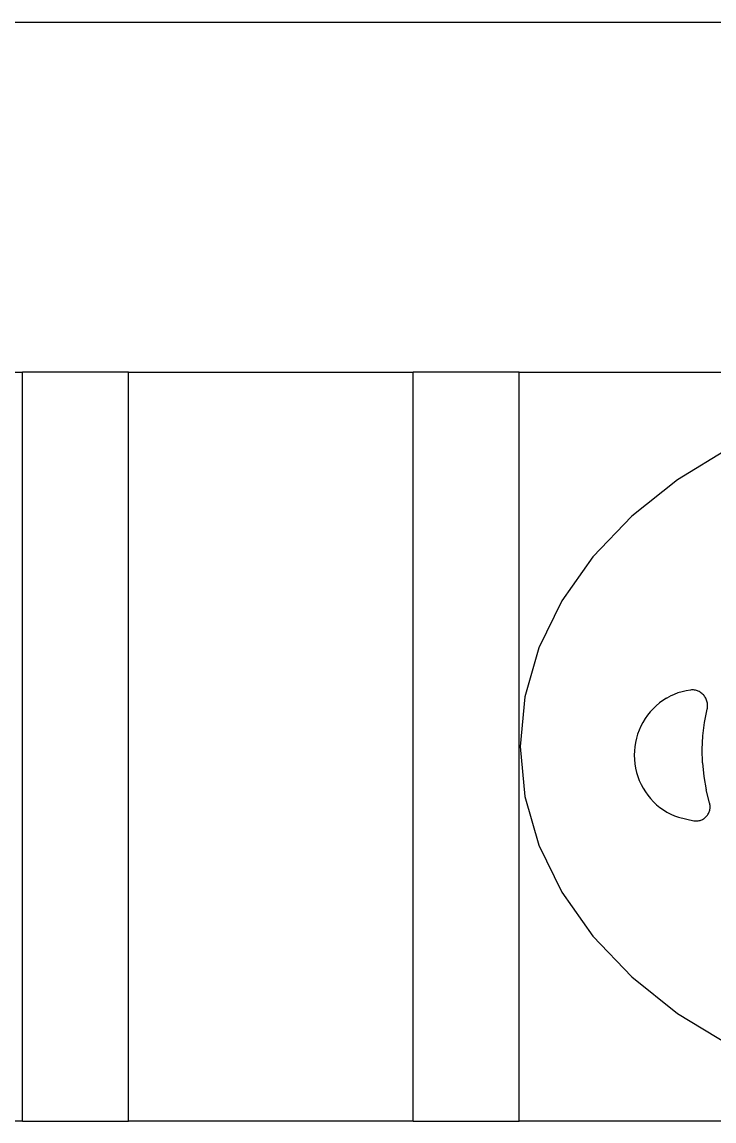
# Model space of a CAD drawing. Extents: x 396092 to 455492, y 17293 to 132793.
# Drawn here: x 432736.6 to 432865.9, y 60901 to 61106.4 of the extents above; entities that cross this region are included whole.
import ezdxf

# ---------------------------------------------------------------- set-up
doc = ezdxf.new("R2010")
doc.units = 0
doc.header["$LTSCALE"] = 1000
doc.header["$MEASUREMENT"] = 0
doc.layers.add('MU', color=34, linetype='Continuous')

msp = doc.modelspace()

# ---------------------------------------------------------------- linework, layer by layer
at = {"layer": 'MU', "color": 37}
for p, q in [((430891.55, 61106.41), (434331.55, 61106.41)), ((432683.51, 61040.95), (432736.73, 61040.95)), ((432756.51, 61040.95), (432736.73, 61040.95)), ((432736.73, 60900.95), (432736.73, 61040.95)), ((432756.51, 60900.95), (432756.51, 61040.95)), ((432756.51, 61040.95), (432809.73, 61040.95)), ((432829.51, 61040.95), (432809.73, 61040.95)), ((432809.73, 60900.95), (432809.73, 61040.95)), ((432829.51, 60900.95), (432829.51, 61040.95)), ((432829.51, 61040.95), (432928.63, 61040.95)), ((432868.88, 61026.78), (432859.15, 61020.83)), ((432859.15, 61020.83), (432850.58, 61014.01)), ((432850.58, 61014.01), (432843.31, 61006.42)), ((432843.31, 61006.42), (432837.48, 60998.18)), ((432837.48, 60998.18), (432833.21, 60989.41)), ((432833.21, 60989.41), (432830.61, 60980.28)), ((432830.61, 60980.28), (432829.73, 60970.95)), ((432856.38, 60979.56), (432855.74, 60979.1)), ((432857.06, 60979.99), (432856.38, 60979.56)), ((432857.06, 60979.99), (432857.75, 60980.37)), ((432858.47, 60980.7), (432857.75, 60980.37)), ((432859.21, 60980.98), (432858.47, 60980.7)), ((432859.97, 60981.21), (432859.21, 60980.98)), ((432860.74, 60981.39), (432859.97, 60981.21)), ((432861.52, 60981.52), (432860.74, 60981.39)), ((432861.71, 60981.53), (432861.52, 60981.52)), ((432861.9, 60981.54), (432861.71, 60981.53)), ((432862.09, 60981.53), (432861.9, 60981.54)), ((432862.28, 60981.51), (432862.09, 60981.53)), ((432862.47, 60981.48), (432862.28, 60981.51)), ((432862.65, 60981.43), (432862.47, 60981.48)), ((432862.84, 60981.37), (432862.65, 60981.43)), ((432863.01, 60981.3), (432862.84, 60981.37)), ((432863.19, 60981.22), (432863.01, 60981.3)), ((432863.35, 60981.12), (432863.19, 60981.22)), ((432863.51, 60981.02), (432863.35, 60981.12)), ((432863.67, 60980.9), (432863.51, 60981.02)), ((432863.81, 60980.77), (432863.67, 60980.9)), ((432863.95, 60980.64), (432863.81, 60980.77)), ((432864.08, 60980.49), (432863.95, 60980.64)), ((432864.19, 60980.34), (432864.08, 60980.49)), ((432864.3, 60980.18), (432864.19, 60980.34)), ((432864.4, 60980.01), (432864.3, 60980.18)), ((432864.48, 60979.83), (432864.4, 60980.01)), ((432864.56, 60979.65), (432864.48, 60979.83)), ((432864.62, 60979.47), (432864.56, 60979.65)), ((432854.55, 60978.03), (432854.01, 60977.45)), ((432855.13, 60978.59), (432854.55, 60978.03)), ((432855.74, 60979.1), (432855.13, 60978.59)), ((432864.18, 60975.45), (432864.67, 60977.93)), ((432864.67, 60979.28), (432864.62, 60979.47)), ((432864.71, 60979.09), (432864.67, 60979.28)), ((432864.67, 60977.93), (432864.71, 60978.12)), ((432864.73, 60978.9), (432864.71, 60979.09)), ((432864.71, 60978.12), (432864.73, 60978.31)), ((432864.75, 60978.7), (432864.73, 60978.9)), ((432864.73, 60978.31), (432864.75, 60978.51)), ((432864.75, 60978.51), (432864.75, 60978.7)), ((432852.64, 60975.48), (432852.27, 60974.77)), ((432853.05, 60976.17), (432852.64, 60975.48)), ((432853.51, 60976.82), (432853.05, 60976.17)), ((432854.01, 60977.45), (432853.51, 60976.82)), ((432863.88, 60972.94), (432864.18, 60975.45)), ((432851.94, 60974.04), (432851.66, 60973.28)), ((432852.27, 60974.77), (432851.94, 60974.04)), ((432851.26, 60971.72), (432851.14, 60970.93)), ((432851.44, 60972.51), (432851.26, 60971.72)), ((432851.66, 60973.28), (432851.44, 60972.51)), ((432863.76, 60970.41), (432863.88, 60972.94)), ((432829.73, 60970.95), (432830.61, 60961.62)), ((432851.06, 60970.13), (432851.04, 60969.32)), ((432851.04, 60969.32), (432851.07, 60968.51)), ((432851.14, 60970.93), (432851.06, 60970.13)), ((432863.82, 60967.89), (432863.76, 60970.41)), ((432851.07, 60968.51), (432851.15, 60967.71)), ((432851.15, 60967.71), (432851.28, 60966.92)), ((432863.82, 60967.89), (432864.07, 60965.37)), ((432851.28, 60966.92), (432851.47, 60966.13)), ((432851.47, 60966.13), (432851.7, 60965.36)), ((432851.7, 60965.36), (432851.98, 60964.61)), ((432864.07, 60965.37), (432864.5, 60962.88)), ((432851.98, 60964.61), (432852.32, 60963.88)), ((432852.32, 60963.88), (432852.69, 60963.17)), ((432852.69, 60963.17), (432853.12, 60962.49)), ((432830.61, 60961.62), (432833.21, 60952.49)), ((432853.12, 60962.49), (432853.58, 60961.84)), ((432853.58, 60961.84), (432854.09, 60961.22)), ((432854.09, 60961.22), (432854.63, 60960.64)), ((432865.11, 60960.43), (432864.5, 60962.88)), ((432854.63, 60960.64), (432855.22, 60960.09)), ((432855.22, 60960.09), (432855.83, 60959.59)), ((432855.83, 60959.59), (432856.48, 60959.13)), ((432856.48, 60959.13), (432857.15, 60958.71)), ((432865.09, 60958.9), (432865.14, 60959.06)), ((432865.15, 60960.27), (432865.11, 60960.43)), ((432865.14, 60959.06), (432865.17, 60959.23)), ((432865.18, 60960.1), (432865.15, 60960.27)), ((432865.17, 60959.23), (432865.2, 60959.4)), ((432865.2, 60959.92), (432865.18, 60960.1)), ((432865.21, 60959.75), (432865.2, 60959.92)), ((432865.2, 60959.4), (432865.21, 60959.58)), ((432865.21, 60959.58), (432865.21, 60959.75)), ((432857.15, 60958.71), (432857.85, 60958.34)), ((432857.85, 60958.34), (432858.58, 60958.02)), ((432858.58, 60958.02), (432859.32, 60957.74)), ((432859.32, 60957.74), (432862.16, 60957.1)), ((432862.16, 60957.1), (432862.33, 60957.08)), ((432862.33, 60957.08), (432862.5, 60957.06)), ((432862.5, 60957.06), (432862.67, 60957.06)), ((432862.67, 60957.06), (432862.84, 60957.07)), ((432862.84, 60957.07), (432863.01, 60957.08)), ((432863.01, 60957.08), (432863.18, 60957.12)), ((432863.18, 60957.12), (432863.34, 60957.16)), ((432863.34, 60957.16), (432863.5, 60957.21)), ((432863.5, 60957.21), (432863.66, 60957.27)), ((432863.66, 60957.27), (432863.81, 60957.35)), ((432863.81, 60957.35), (432863.96, 60957.43)), ((432863.96, 60957.43), (432864.1, 60957.53)), ((432864.1, 60957.53), (432864.24, 60957.63)), ((432864.24, 60957.63), (432864.37, 60957.74)), ((432864.37, 60957.74), (432864.49, 60957.86)), ((432864.49, 60957.86), (432864.6, 60957.99)), ((432864.6, 60957.99), (432864.71, 60958.13)), ((432864.71, 60958.13), (432864.81, 60958.27)), ((432864.81, 60958.27), (432864.89, 60958.42)), ((432864.89, 60958.42), (432864.97, 60958.57)), ((432864.97, 60958.57), (432865.04, 60958.73)), ((432865.04, 60958.73), (432865.09, 60958.9)), ((432833.21, 60952.49), (432837.48, 60943.73)), ((432837.48, 60943.73), (432843.31, 60935.48)), ((432843.31, 60935.48), (432850.58, 60927.89)), ((432850.58, 60927.89), (432859.15, 60921.07)), ((432859.15, 60921.07), (432868.88, 60915.12)), ((432736.73, 60900.95), (432711.3, 60900.95)), ((432736.73, 60900.95), (432756.51, 60900.95)), ((432809.73, 60900.95), (432756.51, 60900.95)), ((432809.73, 60900.95), (432829.51, 60900.95)), ((432831.3, 60900.95), (432829.51, 60900.95)), ((432871.3, 60900.95), (432831.3, 60900.95))]:
    msp.add_line(p, q, dxfattribs=at)

doc.saveas('drawing.dxf')
